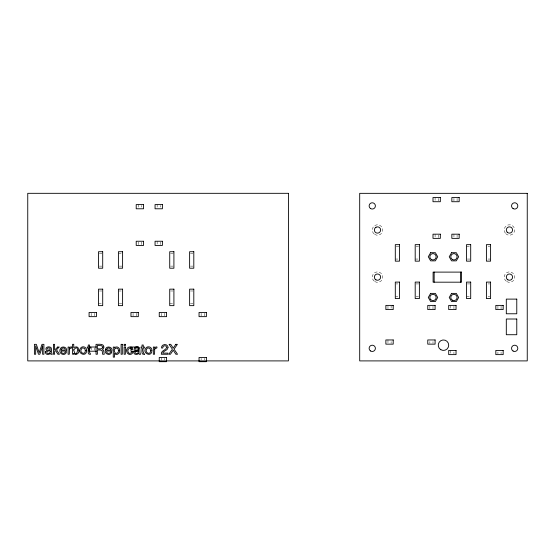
<?xml version="1.0" encoding="UTF-8"?>
<svg xmlns="http://www.w3.org/2000/svg" width="555" height="555" viewBox="0 0 555 555"><rect width="100%" height="100%" fill="white"/><g stroke="black" fill="none" stroke-linecap="round" stroke-linejoin="round"><path stroke-width="0.42" stroke-dasharray="2.77 2.08" d="M396.138 246.489L399.489 246.489M416.035 246.489L418.546 246.489M466.512 246.489L469.863 246.489M488.081 246.489L489.76 246.489M99.352 253.552L102.703 253.552M118.409 253.552L121.76 253.552M170.558 253.552L173.909 253.552M190.455 253.552L192.974 253.552M395.299 259.053L397.81 259.053M415.195 259.053L418.546 259.053M467.352 259.053L469.863 259.053M488.081 259.053L490.599 259.053M99.352 266.116L101.863 266.116M119.249 266.116L122.599 266.116M170.558 266.116L173.077 266.116M190.455 266.116L192.974 266.116M396.138 283.924L397.81 283.924M416.035 283.924L419.386 283.924M467.352 283.924L469.863 283.924M488.081 283.924L489.76 283.924M99.352 290.986L101.863 290.986M118.409 290.986L121.76 290.986M170.558 290.986L173.077 290.986M190.455 290.986L192.974 290.986M395.299 296.495L397.81 296.495M416.035 296.495L418.546 296.495M466.512 296.495L469.863 296.495M488.081 296.495L489.76 296.495M98.513 303.55L101.863 303.55M119.249 303.55L121.76 303.55M169.726 303.55L173.077 303.55M190.455 303.55L192.974 303.55M501.068 306.235L501.068 309.586M501.068 352.106L501.068 353.778M497.925 306.235L497.925 308.747M497.925 352.106L497.925 353.778M457.084 198.371L457.084 201.722M457.084 235.022L457.084 237.54M453.941 198.371L453.941 200.882M453.941 234.182L453.941 237.54M453.941 306.235L453.941 308.747M453.941 352.106L453.941 353.778M450.799 305.396L450.799 308.747M450.799 350.427L450.799 353.778M438.235 198.371L438.235 200.882M438.235 235.022L438.235 237.54M435.092 197.531L435.092 200.882M435.092 234.182L435.092 237.54M432.997 306.235L432.997 309.586M432.997 341.63L432.997 343.309M429.854 306.235L429.854 308.747M429.854 341.63L429.854 343.309M391.108 305.396L391.108 308.747M391.108 341.63L391.108 343.309M387.966 306.235L387.966 308.747M387.966 339.958L387.966 343.309M204.282 313.298L204.282 316.648M204.282 358.329L204.282 360.001M201.139 313.298L201.139 316.648M201.139 358.329L201.139 360.001M164.488 313.298L164.488 315.809M164.488 358.329L164.488 360.001M161.345 313.298L161.345 316.648M161.345 357.489L161.345 361.68M160.298 205.433L160.298 207.105M160.298 242.084L160.298 244.595M157.155 204.594L157.155 207.105M157.155 241.245L157.155 244.595M141.449 205.433L141.449 207.105M141.449 242.084L141.449 244.595M138.306 204.594L138.306 207.105M138.306 242.084L138.306 244.595M136.211 313.298L136.211 316.648M133.068 313.298L133.068 316.648M94.322 313.298L94.322 315.809M94.322 347.853L94.322 350.365M91.18 313.298L91.18 315.809M91.18 347.014L91.18 350.365M505.744 233.697A5.238 5.238 0 0 0 514.506 231.352A5.238 5.238 0 0 0 508.089 224.941A5.238 5.238 0 0 0 505.744 233.697M374.639 234.383A5.238 5.238 0 0 0 382.721 230.283A5.238 5.238 0 0 0 375.125 225.323A5.238 5.238 0 0 0 374.639 234.383M374.875 281.656A5.238 5.238 0 0 0 382.735 277.125A5.238 5.238 0 0 0 374.875 272.588A5.238 5.238 0 0 0 374.875 281.656M506.826 281.656A5.238 5.238 0 0 0 514.686 277.125A5.238 5.238 0 0 0 506.826 272.588A5.238 5.238 0 0 0 506.826 281.656"/><path stroke-width="0.83" d="M375.922 227.273A3.143 3.143 0 0 1 380.64 229.999A3.143 3.143 0 0 1 375.922 232.718A3.143 3.143 0 0 1 375.922 227.273L376.012 227.231M89.084 347.014L96.417 347.014M130.973 347.014L138.306 347.014M96.417 351.204L89.084 351.204L89.084 347.853M460.532 272.11L460.532 282.183M434.156 272.11L434.156 282.183M138.306 347.853L138.306 351.204L130.973 351.204L130.973 347.853M90.652 347.028L90.652 348.02L89.501 348.02C88.592 351.024 89.73 352.807 90.652 354.25C86.968 355.318 88.46 349.851 88.273 348.02L87.295 348.02L87.295 347.028L88.273 347.028L88.273 345.009L89.501 345.009L89.501 347.028M42.652 345.89L42.624 354.25L43.901 354.25L43.901 344.336L42 344.336L39.169 352.716L36.325 344.336L34.403 344.336L34.403 354.25L35.68 354.25L35.645 345.89L38.496 354.25L39.821 354.25L42.652 345.89M118.402 350.594C119.124 353.271 114.871 354.694 114.51 351.662C112.922 348.013 118.798 346.355 118.402 350.594M73.718 349.907C76.604 361.964 80.461 341.512 73.718 349.907M78.928 350.496C79.497 353.368 75.577 356.081 73.69 353.327L73.69 354.25L72.566 354.25L72.566 344.308L73.746 344.308L73.746 347.902L74.696 347.111L76.541 346.896A2.726 2.726 0 0 1 78.088 347.763L78.928 350.496M86.587 350.482C86.83 357.857 76.084 353.257 80.78 347.895A2.983 2.983 0 0 1 82.522 346.882C84.7 346.341 86.83 348.269 86.587 350.482M126.762 349.941C125.978 352.654 128.788 355.609 131.445 354.083A2.477 2.477 0 0 0 132.534 352.938L132.888 351.697L131.708 351.697L131.098 352.959L129.44 353.375A1.492 1.492 0 0 1 128.462 352.682C126.221 350.226 130.363 345.494 131.708 349.456L132.888 349.456C132.839 345.585 126.644 346.306 126.762 349.941M151.869 350.482C152.112 357.857 141.365 353.257 146.062 347.895A2.983 2.983 0 0 1 147.803 346.882C149.982 346.341 152.112 348.269 151.869 350.482M60.03 349.948C58.573 354.208 65.525 356.497 66.468 351.981L65.275 351.981C64.685 354.388 60.779 353.591 61.272 351.024L66.572 351.024C67.731 346.431 60.315 345.335 60.03 349.948M105.339 349.948C103.882 354.208 110.833 356.497 111.777 351.981L110.584 351.981C110.001 354.388 106.095 353.591 106.588 351.024L111.881 351.024C113.04 346.431 105.63 345.335 105.339 349.948M119.637 350.476C120.275 353.327 116.494 356.067 114.49 353.438L114.49 357.129L113.275 357.129L113.275 347.055L114.462 347.055L114.462 348.02C116.217 345.432 120.171 347.617 119.637 350.476M102.522 347.139C102.55 349.705 98.873 348.7 97.375 348.88L97.375 345.494L101.752 345.696L102.522 347.139M45.482 351.877C44.92 354.666 49 355.332 50.325 353.292L50.9 354.291L52.281 354.284C51.004 352.938 52.135 349.789 51.032 347.61C49.45 346.251 45.725 346.632 45.815 349.234L46.946 349.234L47.473 348.165L48.59 347.874L49.853 348.151L50.297 349.053L50.005 349.754L46.8 350.351L45.482 351.877M133.81 351.877C133.242 354.666 137.328 355.332 138.646 353.292L139.222 354.291L140.602 354.284C139.326 352.938 140.457 349.789 139.354 347.61C137.772 346.251 134.053 346.632 134.137 349.234L135.274 349.234L135.795 348.165L136.912 347.874L138.174 348.151L138.618 349.053L138.327 349.754L135.122 350.351L133.81 351.877M167.978 347.451C167.964 350.6 163.545 350.476 162.65 353.105L167.929 353.105L167.929 354.25L161.297 354.25C160.783 350.399 165.869 350.476 166.632 347.506C166.68 344.759 162.206 345.363 162.768 348.02L161.533 348.02C161.006 344.683 165.917 343.274 167.548 345.911A2.914 2.914 0 0 1 167.978 347.451M85.317 350.517C85.699 355.859 78.553 352.633 81.606 348.727A1.651 1.651 0 0 1 82.709 347.929L84.693 348.436L85.317 350.517M150.599 350.517C150.981 355.859 143.835 352.633 146.888 348.727A1.651 1.651 0 0 1 147.991 347.929L149.975 348.436L150.599 350.517M103.889 347.014L103.521 348.471L102.488 349.379L103.591 350.503L104.264 354.25L102.619 354.25L102.155 350.67L100.434 349.997L97.375 349.997L97.375 354.25L96.036 354.25L96.036 344.336C98.374 344.565 103.743 343.143 103.889 347.014M50.262 351.551C50.359 353.202 47.737 354.187 46.807 352.8L46.856 351.724L47.688 351.155L50.262 350.573L50.262 351.551M138.583 351.551C138.681 353.202 136.065 354.187 135.136 352.8L135.177 351.724L136.01 351.155L138.583 350.573L138.583 351.551M69.43 349.373L69.306 354.25L68.092 354.25L68.092 347.028L69.25 347.028L69.25 348.269L70.541 346.993L71.609 346.896C72.469 348.949 69.659 347.596 69.43 349.373M154.685 349.373L154.561 354.25L153.346 354.25L153.346 347.028L154.498 347.028L154.498 348.269L155.788 346.993L156.864 346.896C157.724 348.949 154.914 347.596 154.685 349.373M61.473 349.213L61.307 350.059L65.323 350.059C65.559 347.818 62.174 347.097 61.473 349.213M106.789 349.213L106.615 350.059L110.632 350.059C110.868 347.818 107.483 347.097 106.789 349.213M430.645 252.691L428.287 256.771L430.645 260.857L435.356 260.857L437.715 256.771L435.356 252.691L430.645 252.691M451.59 252.691L449.231 256.771L451.59 260.857L456.3 260.857L458.659 256.771L456.3 252.691L451.59 252.691M430.645 293.387L428.287 297.473L430.645 301.552L435.356 301.552L437.715 297.473L435.356 293.387L430.645 293.387M451.59 293.387L449.231 297.473L451.59 301.552L456.3 301.552L458.659 297.473L456.3 293.387L451.59 293.387M175.775 344.336L173.264 348.131L170.732 344.336L169.053 344.336L172.383 349.171L168.831 354.25L170.454 354.25L173.195 350.177L175.866 354.25L177.538 354.25L174.048 349.171L177.371 344.336L175.775 344.336M57.727 347.028L54.605 350.094L54.605 344.336L53.44 344.336L53.44 354.25L54.605 354.25L54.605 351.537L55.625 350.607L57.88 354.25L59.434 354.25L56.513 349.733L59.274 347.028L57.727 347.028M144.418 354.25C140.727 355.318 142.219 349.851 142.031 348.02L141.053 348.02L141.053 347.028L142.031 347.028L142.031 345.009L143.259 345.009L143.259 347.028L144.418 347.028L144.418 348.02L143.259 348.02C142.351 351.024 143.488 352.807 144.418 354.25M288.427 193.32L27.75 193.32L27.75 360.903L288.427 360.903L288.427 193.32M527.25 193.341L359.695 193.341L359.695 360.903L527.25 360.903L527.25 193.341M440.33 197.531L432.997 197.531L432.997 201.722L440.33 201.722L440.33 197.531M459.179 197.531L451.846 197.531L451.846 201.722L459.179 201.722L459.179 197.531M143.544 204.594L136.211 204.594L136.211 208.784L143.544 208.784L143.544 204.594M162.393 204.594L155.06 204.594L155.06 208.784L162.393 208.784L162.393 204.594M440.33 234.182L432.997 234.182L432.997 238.373L440.33 238.373L440.33 234.182M459.179 234.182L451.846 234.182L451.846 238.373L459.179 238.373L459.179 234.182M143.544 241.245L136.211 241.245L136.211 245.435L143.544 245.435L143.544 241.245M162.393 241.245L155.06 241.245L155.06 245.435L162.393 245.435L162.393 241.245M399.489 244.658L395.299 244.658L395.299 261.148L399.489 261.148L399.489 244.658M419.386 244.658L415.195 244.658L415.195 261.148L419.386 261.148L419.386 244.658M470.702 244.658L466.512 244.658L466.512 261.148L470.702 261.148L470.702 244.658M490.599 244.658L486.409 244.658L486.409 261.148L490.599 261.148L490.599 244.658M102.703 251.72L98.513 251.72L98.513 268.211L102.703 268.211L102.703 251.72M122.599 251.72L118.409 251.72L118.409 268.211L122.599 268.211L122.599 251.72M173.909 251.72L169.726 251.72L169.726 268.211L173.909 268.211L173.909 251.72M193.806 251.72L189.623 251.72L189.623 268.211L193.806 268.211L193.806 251.72M461.58 272.11L433.108 272.11L433.108 282.183L461.58 282.183L461.58 272.11M399.489 282.093L395.299 282.093L395.299 298.583L399.489 298.583L399.489 282.093M419.386 282.093L415.195 282.093L415.195 298.583L419.386 298.583L419.386 282.093M470.702 282.093L466.512 282.093L466.512 298.583L470.702 298.583L470.702 282.093M490.599 282.093L486.409 282.093L486.409 298.583L490.599 298.583L490.599 282.093M102.703 289.155L98.513 289.155L98.513 305.645L102.703 305.645L102.703 289.155M122.599 289.155L118.409 289.155L118.409 305.645L122.599 305.645L122.599 289.155M173.909 289.155L169.726 289.155L169.726 305.645L173.909 305.645L173.909 289.155M193.806 289.155L189.623 289.155L189.623 305.645L193.806 305.645L193.806 289.155M516.774 299.11L506.306 299.11L506.306 313.776L516.774 313.776L516.774 299.11M393.204 305.396L385.871 305.396L385.871 309.586L393.204 309.586L393.204 305.396M435.092 305.396L427.766 305.396L427.766 309.586L435.092 309.586L435.092 305.396M456.037 305.396L448.711 305.396L448.711 309.586L456.037 309.586L456.037 305.396M503.163 305.396L495.83 305.396L495.83 309.586L503.163 309.586L503.163 305.396M96.417 312.458L89.084 312.458L89.084 316.648L96.417 316.648L96.417 312.458M138.306 312.458L130.973 312.458L130.973 316.648L138.306 316.648L138.306 312.458M166.583 312.458L159.25 312.458L159.25 316.648L166.583 316.648L166.583 312.458M206.377 312.458L199.044 312.458L199.044 316.648L206.377 316.648L206.377 312.458M516.774 319.014L506.306 319.014L506.306 334.721L516.774 334.721L516.774 319.014M393.204 339.958L385.871 339.958L385.871 344.142L393.204 344.142L393.204 339.958M435.092 339.958L427.766 339.958L427.766 344.142L435.092 344.142L435.092 339.958M122.308 344.336L121.094 344.336L121.094 354.25L122.308 354.25L122.308 344.336M125.361 344.336L124.126 344.336L124.126 345.716L125.361 345.716L125.361 344.336M125.361 347.055L124.126 347.055L124.126 354.25L125.361 354.25L125.361 347.055M456.037 350.427L448.711 350.427L448.711 354.617L456.037 354.617L456.037 350.427M503.163 350.427L495.83 350.427L495.83 354.617L503.163 354.617L503.163 350.427M166.583 357.489L159.25 357.489L159.25 361.68L166.583 361.68L166.583 357.489M206.377 357.489L199.044 357.489L199.044 361.68L206.377 361.68L206.377 357.489M430.819 299.735A3.143 3.143 0 0 0 436.05 298.222A3.143 3.143 0 0 0 432.13 294.455A3.143 3.143 0 0 0 430.819 299.735M452.374 259.497A3.143 3.143 0 0 0 457.084 256.771A3.143 3.143 0 0 0 452.374 254.051A3.143 3.143 0 0 0 452.374 259.497M440.85 349.726A5.238 5.238 0 0 0 448.711 345.189A5.238 5.238 0 0 0 440.85 340.659A5.238 5.238 0 0 0 440.85 349.726M513.111 351.051A3.143 3.143 0 0 0 517.822 348.332A3.143 3.143 0 0 0 513.111 345.612A3.143 3.143 0 0 0 513.111 351.051M513.111 208.631A3.143 3.143 0 0 0 517.822 205.912A3.143 3.143 0 0 0 513.111 203.192A3.143 3.143 0 0 0 513.111 208.631M370.691 208.631A3.143 3.143 0 0 0 375.402 205.912A3.143 3.143 0 0 0 370.691 203.192A3.143 3.143 0 0 0 370.691 208.631M370.511 350.947A3.143 3.143 0 0 0 375.395 348.54A3.143 3.143 0 0 0 370.872 345.515A3.143 3.143 0 0 0 370.511 350.947M452.374 300.193A3.143 3.143 0 0 0 457.084 297.473A3.143 3.143 0 0 0 452.374 294.747A3.143 3.143 0 0 0 452.374 300.193M431.429 259.497A3.143 3.143 0 0 0 436.14 256.771A3.143 3.143 0 0 0 431.429 254.051A3.143 3.143 0 0 0 431.429 259.497M375.922 279.845A3.143 3.143 0 0 0 380.64 277.125A3.143 3.143 0 0 0 375.922 274.399A3.143 3.143 0 0 0 375.922 279.845M507.874 279.845A3.143 3.143 0 0 0 512.591 277.125A3.143 3.143 0 0 0 507.874 274.399A3.143 3.143 0 0 0 507.874 279.845M507.228 232.219A3.143 3.143 0 0 0 512.48 230.811A3.143 3.143 0 0 0 508.637 226.96A3.143 3.143 0 0 0 507.228 232.219"/></g></svg>
